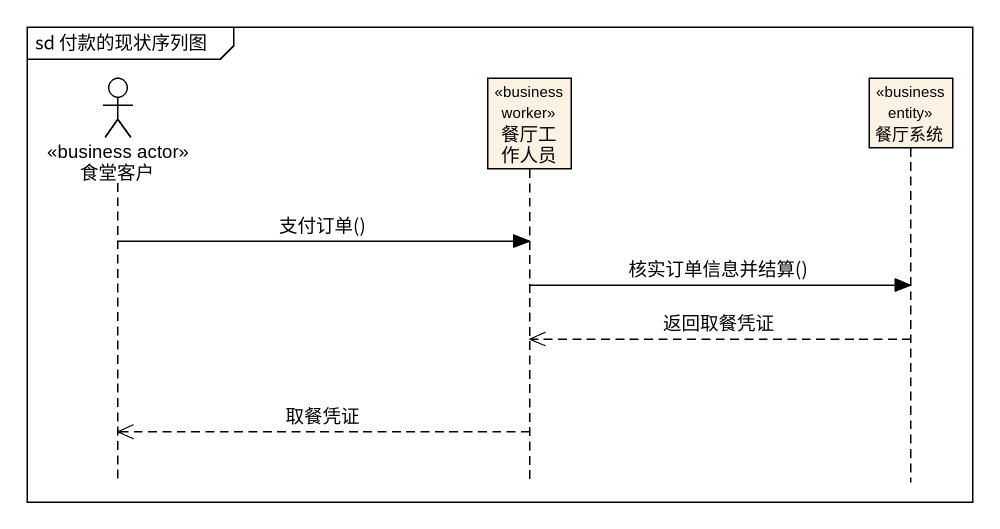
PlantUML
@startuml
mainframe sd 付款的现状序列图
hide footbox
actor 食堂客户 <<business actor>>
participant 餐厅工作人员 <<business worker>>
participant 餐厅系统 <<business entity>>

食堂客户 -> 餐厅工作人员 : 支付订单()
餐厅工作人员 -> 餐厅系统 : 核实订单信息并结算()
餐厅系统 -->> 餐厅工作人员 : 返回取餐凭证
餐厅工作人员 -->> 食堂客户 : 取餐凭证
@enduml
